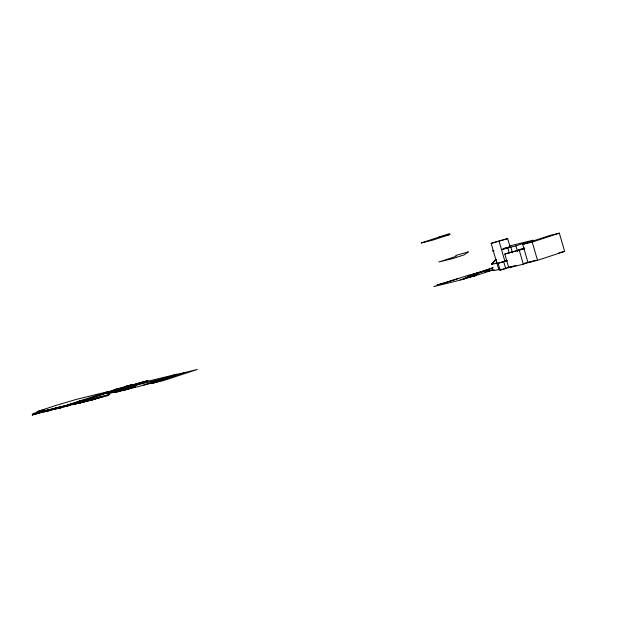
<?xml version="1.0" encoding="UTF-8"?>
<svg xmlns="http://www.w3.org/2000/svg" width="642" height="642" viewBox="0 0 642 642"><rect width="100%" height="100%" fill="white"/><g stroke="black" fill="none" stroke-linecap="round" stroke-linejoin="round"><path stroke-width="0.96" d="M52.5 409.596L52.933 409.444M95.016 398.995L95.618 398.81L94.904 399.059M135.157 384.783L135.823 384.574L135.029 384.855M47.765 410.511L49.843 409.869L46.577 410.92L48.182 410.463L47.693 410.575M92.135 399.308C95.241 398.626 88.877 400.255 92.328 399.428L86.405 401.258L102.19 396.579M102.255 396.652L101.476 396.925C103.916 396.491 95.786 398.722 98.932 397.542M49.225 410.535L48.567 410.728L50.172 410.214M50.566 410.11L50.044 410.294M56.023 408.44C57.644 408.103 52.788 409.395 55.533 408.585M81.959 402.357L79.223 403.192L81.414 402.494M496.587 259.793L495.295 260.018L491.9 264.039L495.857 259.689M495.295 260.018L491.595 264.239M48.752 409.805C48.503 409.933 51.633 409.106 47.388 410.374L50.453 409.492L49.442 409.957L50.068 409.789M58.286 407.51L56.632 407.975M493.361 263.461A14.044 0.538 -16.2 0 0 495.688 263.461L497.036 262.145M470.61 276.63L474.566 273.709M87.248 401.073L86.63 401.29L90.578 400.263M129.772 386.34L130.157 386.203L126.763 387.126M92.223 399.348L94.125 398.714M46.096 410.896L46.786 410.76L44.338 411.434L45.518 411.065M69.705 405.03L70.484 404.877L67.755 405.632L74.608 403.481L32.734 413.721L44.932 409.708L37.051 411.65L56.255 405.335L76.221 399.428L108.418 391.524L57.563 408.248M89.415 400.07L90.225 399.902M98.635 397.807C100.353 397.454 95.201 398.81 98.13 397.952M126.386 386.604L127.124 386.452L124.524 387.174L125.776 386.781M139.218 383.443L139.9 383.306L137.492 383.972L143.407 382.183L140.486 382.929C144.843 381.645 141.264 382.552 141.762 382.415M72.899 403.786L73.581 403.601L73.092 403.778M92.753 398.762L86.927 400.351C89.567 399.517 84.359 400.985 85.603 400.656L73.132 404.669L84.367 401.844M101.067 396.86L101.677 396.724L101.284 396.844M129.419 385.417L131.04 385.128L127.758 386.051L130.703 385.112L130.077 385.288M485.111 270.9L469.021 276.196L462.866 279.262L471.605 276.558L471.236 275.298L470.658 275.466M464.511 278.532L470.907 275.402M464.599 278.837L470.747 275.771L471.027 276.726M86.895 401.073L87.031 400.993M45.478 411.297C50.076 409.853 42.508 412.164 44.073 411.723L33.015 414.756L33.793 414.162M36.875 413.159L39.756 412.284M46.344 411.362L50.132 410.262L49.033 410.527M56.536 408.127L56.945 407.999L55.669 408.44M70.387 404.62C72.466 403.987 67.49 405.559 69.248 405.03M90.979 400.151L93.034 399.525L91.806 399.83M99.165 397.478L99.582 397.35L98.266 397.807M139.812 383.081L140.036 382.993M89.519 400.151L90.057 399.966M117.687 389.196L117.101 389.445L117.919 389.212M129.194 385.97L128.97 386.083M493.345 250.613L492.647 250.982L494.075 250.733M48.479 409.869L45.229 410.784L45.959 410.519M128.906 385.513L115.335 389.453M141.553 382.439L125.375 386.757L126.747 386.283M55.91 408.119L55.284 408.344L56.624 407.959M57.274 408.208L55.204 408.569L56.311 408.184M126.514 387.174L125.471 387.327L127.501 386.556L111.564 390.785L116.619 389.116L115.279 389.501M69.272 404.99L68.694 405.126L70.09 404.701M88.965 400.022C93.66 398.538 86.172 400.76 89.856 400.022M138.977 383.354L138.279 383.587M49.121 410.455C45.349 411.715 49.964 410.19 49.37 410.415M91.894 399.974L94.133 399.348M49.691 409.925L49.546 409.933M45.967 411.442L44.113 411.803L45.542 411.281M137.573 383.507L137.075 383.651L137.645 383.515M55.974 408.761L54.113 409.435L70.484 405.054L69.175 405.343L70.09 405.102M449.914 234.466L432.515 240.188L421.128 242.981L449.448 233.664L449.914 234.466L438.526 237.259M500.616 269.407L498.842 269.841L491.146 243.358L507.661 238.591L510.133 247.106M491.146 243.358L507.661 238.591M503.529 248.422L510.053 246.817L501.53 249.626L515.895 245.846L533.149 240.172L509.395 246.006M522.692 244.401L549.817 235.486L559.334 233.15L564.639 251.407L537.514 260.323L527.997 262.658L522.692 244.401L532.21 242.066L559.334 233.15M535.251 260.275L523.318 264.199L508.801 267.762L504.805 254.023L524.642 248.478M518.022 250.099L524.65 247.924M504.805 254.023L524.755 248.671M45.678 410.896L47.251 410.366L45.141 411.049L46.433 410.96M52.339 409.644L52.893 409.5M516.04 265.379L500.126 270.146L498.128 263.276L505.503 260.845M71.487 403.962L80.298 401.089M498.128 263.276L507.453 260.676M108.522 392.246L82.858 400.688L110.215 391.837L100.28 394.308M125.944 386.596L127.606 386.035L127.084 386.211M142.997 382.335L142.508 382.52L142.997 382.343M492.229 267.521L493.12 267.224M132.581 386.099L145.437 381.87L177.264 374.061L142.701 385.425L114.573 392.639L125.294 389.116M493.521 269.809L473.636 276.237L473.082 274.327L492.55 267.931M473.082 274.327L492.968 267.907M480.73 272.176L469.31 275.932L471.308 275.442M486.058 270.595L489.084 269.817M473.266 275.699L470.755 276.309L470.61 275.835L473.579 275.33M482.583 271.743L468.363 275.233L433.799 286.597L459.391 280.321L470.434 276.678L470.297 276.196L471.067 275.948M470.121 277.039L469.984 276.566L470.755 276.309M124.628 390.175L135.35 386.644L116.178 391.347A10.497 0.401 -16.2 0 1 116.635 390.625A10.497 0.401 -16.2 0 1 130.936 386.5L164.416 378.282M470.538 276.574L473.395 275.635M471.589 276.397L460.587 279.928M473.082 275.899L477.817 274.351M484.838 272.039L487.487 271.165M185.377 372.384L151.255 383.603L163.228 380.666L197.359 369.447L173.492 375.297M498.842 269.841L500.736 269.215M500.126 270.146L506.578 268.019M507.782 267.57L510.623 266.631M56.303 408.497L55.613 408.681L58.302 407.855M129.604 385.409C130.631 385.088 127.894 385.842 129.13 385.497M58.125 407.566L59.481 407.245L57.122 407.991L59.762 407.253L57.812 408.095L58.334 407.903M128.89 386.091C132.83 385.088 124.187 387.431 126.747 386.669M38.279 413.215L39.684 412.862L37.332 413.584L38.103 413.36M118.104 389.06L118.81 388.867L115.841 389.71L119.597 388.683L117.847 389.204M60.805 407.782L59.939 408.031L62.563 407.229L60.725 407.774M131.369 385.866L130.607 386.083L132.918 385.377L131.297 385.858M91.22 400.094L91.654 399.958M94.366 399.284L98.924 397.863M139.547 383.154L138.327 383.523L138.985 383.338M93.917 398.722L94.534 398.449L92.536 398.891L93.467 398.578L92.954 398.762M91.509 400.07L90.265 400.335M129.227 385.874L130.912 385.24L129.267 385.69L130.157 385.425M33.36 414.379L32.1 414.852L33.528 414.58M42.46 412.084L41.561 412.381L42.637 412.052L42.244 412.18M65.661 406.354L64.657 406.683L65.861 406.314L65.412 406.458M86.967 401.146L84.311 401.836M121.474 388.554L148.021 380.529L122.205 388.282L106.781 392.069M52.291 409.724L49.916 410.423M45.767 410.567L39.924 412.244M55.742 408.16L50.774 409.58M93.563 398.77L92.584 399.067L94.534 398.449L90.923 399.46L94.157 398.449L93.475 398.626M34.002 414.09L36.875 413.271L35.422 413.641L36.273 413.376M55.894 408.777L56.416 408.569L52.283 409.732M81.02 402.237C78.436 402.991 81.598 401.916 80.427 402.357L81.518 402.069M495.688 263.461L497.381 263.051M558.925 252.812L564.639 251.407M488.747 270.828L492.767 269.873M458.765 278.387L437.234 284.944L443.494 283.411M488.979 270.9L492.502 270.033M469.021 276.196L473.507 275.097M470.61 275.835L473.13 275.217M470.297 276.196L474.494 275.169M469.984 276.566L474.173 275.538M499.219 269.367L497.518 269.776A14.076 0.538 -16.2 0 1 494.629 269.985M524.691 263.18L531.464 261.519M474.631 275.651L469.671 276.927L474.984 275.908L474.43 273.998M510.318 267.024L513.135 266.334M469.294 277.151L475.465 275.635M98.836 394.782L107.559 392.567M120.375 390.729L112.912 392.559A17.711 0.682 -16.2 0 1 113.177 391.459A17.711 0.682 -16.2 0 1 137.781 384.389M143.728 385.088L155.621 382.167M78.99 401.202L80.282 400.889M77.393 401.836L85.153 399.934M77.955 401.86L84.19 400.247M69.304 404.492L71.792 403.882M139.547 383.507L129.54 386.388M89.816 400.143L88.861 400.399L90.225 400.094M492.599 264.167L491.868 264.279M532.21 242.066L537.514 260.323M519.322 250.46L523.318 264.199M515.895 245.846L517.572 251.608M510.847 247.082L512.525 252.852M507.83 248.077L509.226 252.884M499.139 241.4L504.909 261.262M503.769 261.888L505.76 268.757M474.318 276.012L473.932 276.14M470.995 275.354L471.356 276.614M108.386 395.312L108.313 395.408A19.18 0.738 -16.2 0 1 107.816 395.673L78.589 403.144L92.103 398.698L109.79 394.357L107.679 395.175L108.386 395.312M89.142 399.95L88.363 400.167L89.182 399.902M84.624 401.619C83.211 402.173 86.678 401.001 84.624 401.619M122.02 388.009C120.736 388.514 123.89 387.447 122.02 388.009M49.145 410.102L48.551 410.286L49.145 410.102M50.261 409.556L48.816 410.037L50.245 409.58M67.29 405.246L67.924 405.118L67.354 405.222M141.818 382.544L143.535 382.078L141.818 382.544M37.084 413.512L38.672 413.031L36.137 413.833L37.084 413.512M59.666 407.951L58.615 408.304L61.439 407.413L59.65 407.983M78.934 403.112L77.834 403.481L80.78 402.55L78.918 403.144M90.763 400.094L92.151 399.669L89.936 400.367L90.763 400.094M130.366 386.019L131.931 385.537L129.435 386.323L130.366 386.019M468.227 251.905L464.278 254.818L453.051 258.509L438.847 261.992L456.253 256.27L455.788 255.476L468.227 251.905M36.546 413.801L36.514 413.793M116.266 389.678L116.234 389.67M74.055 403.698L74.464 403.601L72.747 404.075L74.055 403.698M68.253 404.958L67.843 405.102L68.253 404.958M32.429 414.852L33.063 414.644L32.429 414.852M54.474 409.444L55.18 409.203L54.474 409.444M111.909 390.785L112.575 390.569L111.909 390.785M70.781 404.275L70.331 404.436L70.781 404.275M127.405 385.882L126.98 386.035L127.405 385.882M128.384 386.179L127.862 386.323L128.384 386.179M99.991 397.109L99.991 397.109M38.801 412.718L38.368 412.87L39.306 412.621L37.838 413.007L38.801 412.718M49.811 409.989L50.245 409.901L49.001 410.23L49.811 409.989M61.576 407.06L61.094 407.229L62.138 406.956L60.509 407.381L61.576 407.06M118.658 388.53L118.2 388.683L119.195 388.426L117.687 388.843L118.658 388.53M132.051 385.232L131.626 385.377L132.549 385.136L131.153 385.521L132.051 385.232M100.882 397.213L101.3 397.109L100.882 397.213M38.175 412.637L33.191 414.275L70.403 405.15L80.37 401.876L38.175 412.637M67.426 405.921L66.993 406.065L67.458 405.953"/></g></svg>
